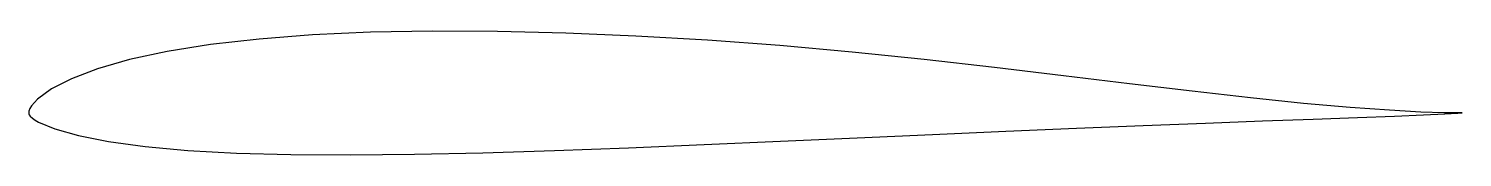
# Model space of a CAD drawing. Header units: metres. Extents: x 0 to 120, y -4 to 7.
import ezdxf

# ---------------------------------------------------------------- set-up
doc = ezdxf.new("R2010")
doc.units = ezdxf.units.M

msp = doc.modelspace()

# ---------------------------------------------------------------- linework, layer by layer
for p, q in [((19.288, 6.191), (15.219, 5.722)), ((23.763, 6.539), (19.288, 6.191)), ((28.61, 6.762), (23.763, 6.539)), ((33.788, 6.859), (28.61, 6.762)), ((39.253, 6.833), (33.788, 6.859)), ((44.952, 6.692), (39.253, 6.833)), ((50.828, 6.442), (44.952, 6.692)), ((56.823, 6.09), (50.828, 6.442)), ((62.876, 5.64), (56.823, 6.09)), ((11.589, 5.143), (8.427, 4.465)), ((15.219, 5.722), (11.589, 5.143)), ((68.932, 5.098), (62.876, 5.64)), ((74.942, 4.48), (68.932, 5.098)), ((5.753, 3.701), (3.577, 2.87)), ((8.427, 4.465), (5.753, 3.701)), ((80.854, 3.808), (74.942, 4.48)), ((86.613, 3.114), (80.854, 3.808)), ((3.577, 2.87), (1.907, 2.007)), ((92.154, 2.437), (86.613, 3.114)), ((97.401, 1.809), (92.154, 2.437)), ((1.907, 2.007), (0.747, 1.152)), ((102.277, 1.256), (97.401, 1.809)), ((106.705, 0.799), (102.277, 1.256)), ((0.026, 0.158), (0.001, 0.035)), ((0.001, 0.035), (0.007, -0.073)), ((0.108, 0.362), (0.026, 0.158)), ((0.239, 0.584), (0.108, 0.362)), ((0.747, 1.152), (0.239, 0.584)), ((110.606, 0.454), (106.705, 0.799)), ((113.903, 0.217), (110.606, 0.454)), ((116.535, 0.074), (113.903, 0.217)), ((118.452, 0.009), (116.535, 0.074)), ((119.613, -0.002), (118.452, 0.009)), ((120, 0), (119.613, -0.002)), ((119.624, -0.024), (120, 0)), ((0.007, -0.073), (0.053, -0.174)), ((0.053, -0.174), (0.136, -0.279)), ((0.136, -0.279), (0.316, -0.442)), ((0.316, -0.442), (0.554, -0.611)), ((0.554, -0.611), (0.833, -0.778)), ((0.833, -0.778), (2.201, -1.35)), ((87.704, -1.292), (93.296, -1.061)), ((93.296, -1.061), (98.506, -0.852)), ((98.506, -0.852), (103.27, -0.671)), ((103.27, -0.671), (107.527, -0.514)), ((107.527, -0.514), (111.224, -0.382)), ((111.224, -0.382), (114.314, -0.271)), ((114.314, -0.271), (116.759, -0.177)), ((116.759, -0.177), (118.532, -0.091)), ((118.532, -0.091), (119.624, -0.024)), ((2.201, -1.35), (4.16, -1.896)), ((4.16, -1.896), (6.684, -2.39)), ((6.684, -2.39), (9.748, -2.812)), ((56.536, -2.657), (62.943, -2.377)), ((62.943, -2.377), (69.342, -2.092)), ((69.342, -2.092), (75.653, -1.811)), ((75.653, -1.811), (81.799, -1.543)), ((81.799, -1.543), (87.704, -1.292)), ((9.748, -2.812), (13.33, -3.142)), ((13.33, -3.142), (17.408, -3.369)), ((17.408, -3.369), (21.955, -3.494)), ((21.955, -3.494), (26.937, -3.523)), ((26.937, -3.523), (32.309, -3.468)), ((32.309, -3.468), (38.017, -3.34)), ((38.017, -3.34), (44, -3.154)), ((44, -3.154), (50.196, -2.92)), ((50.196, -2.92), (56.536, -2.657))]:
    msp.add_line(p, q)

doc.saveas('drawing.dxf')
